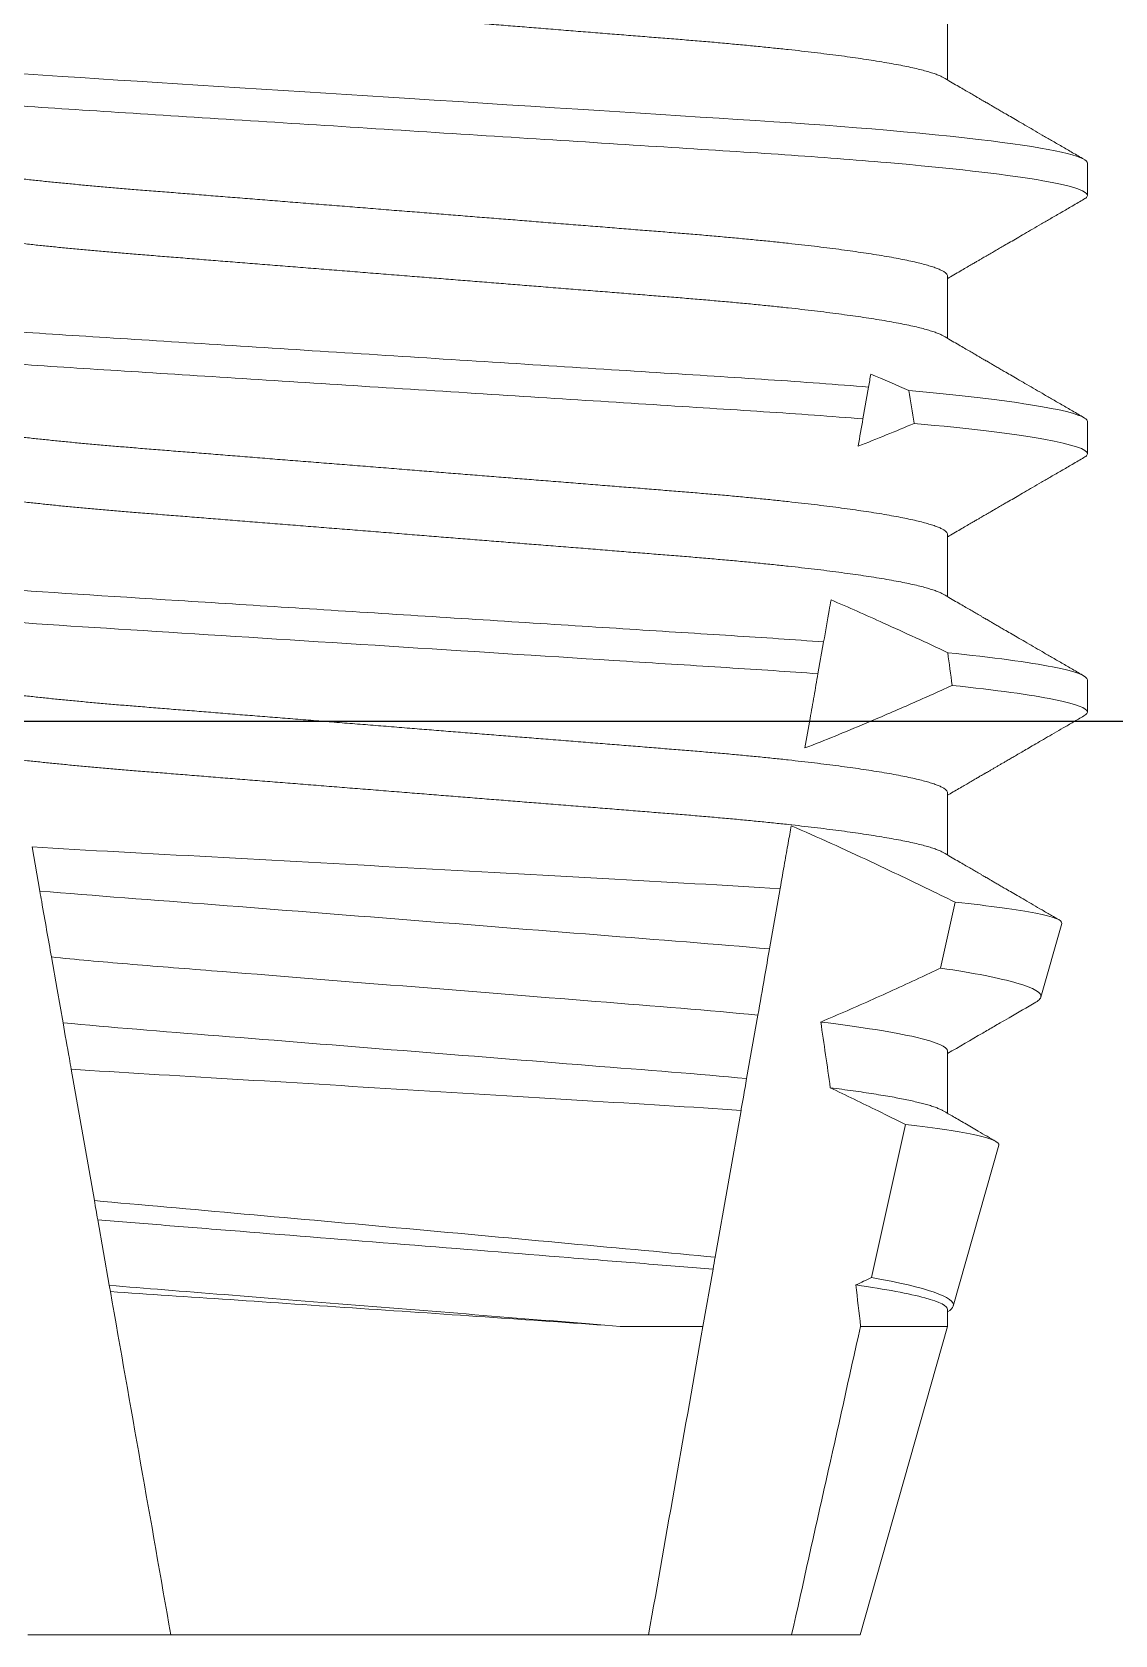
# Model space of a CAD drawing. Extents: x -7.4 to 79.9, y -10.6 to 40.1.
# Drawn here: x 9.0797 to 9.2101, y 20.7404 to 20.9332 of the extents above; entities that cross this region are included whole.
import ezdxf

# ---------------------------------------------------------------- set-up
doc = ezdxf.new("R2010")
doc.units = 0
doc.header["$LTSCALE"] = 0.25
doc.header["$MEASUREMENT"] = 0
doc.linetypes.add('SLD-Solid', pattern=[0])
doc.layers.get('0').update_dxf_attribs({"linetype": 'CONTINUOUS'})
doc.layers.add('FRAME', color=1, linetype='CONTINUOUS')
doc.layers.add('MISC', color=7, linetype='CONTINUOUS')

# ---------------------------------------------------------------- blocks, each defined once
blk = doc.blocks.new('05P19-BLOCK-OG')
blk.add_lwpolyline([(-0.1435, 0.98354, 0.009247), (-0.14336, 0.98468, -0.38311), (-0.17418, 0.957), (-0.17418, 0.877), (-0.0865, 0.877), (-0.0865, 0.83788, 0.317837), (-0.08317, 0.83317, -0.707107), (-0.08317, 0.81431, 0.317837), (-0.0865, 0.8096), (-0.0865, 0.73788, 0.317837), (-0.08317, 0.73317, -0.707107), (-0.08317, 0.71431, 0.317837), (-0.0865, 0.7096), (-0.0865, 0.23899, 1)], format="xyb")
blk = doc.blocks.new('A$C70CA78BD')
at = {"color": 7, "linetype": 'SLD-Solid', "lineweight": 15}
for p, q in [((0.27814, 0.2006), (0.28345, 0.19966)), ((0.37294, 0.18389), (0.37294, 0.20109)), ((0.30488, 0.19589), (0.32068, 0.1931)), ((0.32298, 0.19269), (0.33087, 0.1913)), ((0.37294, 0.1264), (0.37294, 0.18389)), ((0.33581, 0.11985), (0.33581, 0.12982)), ((0.37294, 0.10919), (0.37294, 0.1264)), ((0.33581, 0.11985), (0.32895, 0.11864)), ((0.3275, 0.11839), (0.30983, 0.11527)), ((0.30601, 0.1146), (0.29837, 0.11325)), ((0.2904, 0.11184), (0.28315, 0.11057)), ((0.37294, 0.10094), (0.37294, 0.10919)), ((0.2573, 0.10601), (0.25347, 0.10533)), ((0.22664, 0.1006), (0.22281, 0.09993)), ((0.33581, 0.09041), (0.37294, 0.10094)), ((0.33581, 0.09041), (0.33581, 0.10088)), ((0.31153, 0.09546), (0.32994, 0.09957)), ((0.28479, 0.08949), (0.29271, 0.09126)), ((0.17839, 0.09041), (0.18587, 0.09041)), ((0.20947, 0.09041), (0.21695, 0.09041)), ((0.24054, 0.09041), (0.24803, 0.09041)), ((0.27162, 0.09041), (0.27911, 0.09041)), ((0.3027, 0.09041), (0.31018, 0.09041)), ((0.31403, 0.08424), (0.33338, 0.08973)), ((0.33378, 0.09041), (0.33581, 0.09041)), ((0.28733, 0.07667), (0.29622, 0.07919)), ((0.19587, 0.07359), (0.19975, 0.07359)), ((0.22695, 0.07359), (0.23083, 0.07359)), ((0.25803, 0.07359), (0.26191, 0.07359))]:
    blk.add_line(p, q, dxfattribs=at)
at = {"color": 7, "linetype": 'SLD-Solid', "lineweight": 15, "flags": 128}
for points in [[(0.17987, 0.23628), (0.17993, 0.23637), (0.18006, 0.23655), (0.1802, 0.23666), (0.18033, 0.23669), (0.18048, 0.23664), (0.18064, 0.2365), (0.1808, 0.23627), (0.18097, 0.23593), (0.18113, 0.2355), (0.18131, 0.23496), (0.18148, 0.23432), (0.18164, 0.23365), (0.18181, 0.23289), (0.18197, 0.23204), (0.18214, 0.23111), (0.18231, 0.23009), (0.18248, 0.229), (0.18265, 0.22782), (0.18282, 0.22656), (0.18299, 0.22522), (0.18316, 0.2238), (0.18333, 0.22231), (0.1835, 0.22076), (0.18366, 0.21922), (0.18382, 0.21763), (0.18397, 0.21599), (0.18413, 0.21429), (0.18428, 0.21254), (0.18446, 0.21046), (0.18463, 0.20833), (0.1848, 0.20614), (0.18497, 0.2039), (0.18513, 0.20162), (0.18529, 0.19931), (0.18544, 0.19696), (0.18558, 0.19478), (0.18572, 0.19255), (0.18587, 0.19026), (0.18602, 0.18793), (0.18617, 0.18554), (0.18632, 0.18311), (0.18648, 0.18064), (0.18664, 0.17813), (0.1868, 0.17558), (0.18697, 0.173), (0.18713, 0.17039), (0.1873, 0.16776), (0.18746, 0.16526), (0.18762, 0.16274), (0.18778, 0.16021), (0.18794, 0.15768), (0.1881, 0.15514), (0.18829, 0.15221), (0.18847, 0.14928), (0.18866, 0.14636), (0.18884, 0.14346), (0.18903, 0.14058), (0.18921, 0.13772), (0.18939, 0.13491), (0.18955, 0.13236), (0.18971, 0.12984), (0.18986, 0.12736), (0.19002, 0.12493), (0.19017, 0.12254), (0.19032, 0.1202), (0.19046, 0.11791), (0.19061, 0.11568), (0.19075, 0.11349), (0.19089, 0.11134), (0.19103, 0.10921), (0.19118, 0.10711), (0.19132, 0.10516), (0.19147, 0.10325), (0.19162, 0.10137), (0.19176, 0.09954), (0.19192, 0.09774), (0.19209, 0.09572), (0.19227, 0.09377), (0.19246, 0.09189), (0.19264, 0.09009), (0.19283, 0.08837), (0.19301, 0.08673), (0.1932, 0.08517), (0.19337, 0.08383), (0.19354, 0.08256), (0.19371, 0.08138), (0.19388, 0.08027), (0.19405, 0.07925), (0.19422, 0.07831), (0.19438, 0.07746), (0.19455, 0.07669), (0.19471, 0.07601), (0.19487, 0.07542), (0.19503, 0.07491), (0.19518, 0.07448), (0.19532, 0.07416), (0.19547, 0.07391), (0.1956, 0.07373), (0.19574, 0.07363), (0.19587, 0.07359), (0.19587, 0.07359)], [(0.29137, 0.19827), (0.2953, 0.19758), (0.29928, 0.19687)]]:
    blk.add_lwpolyline(points, dxfattribs=at)
at = {"color": 7, "linetype": 'SLD-Solid', "lineweight": 15}
for major_axis, start_param, end_param in [((0.36709, 0), 4.011422, 4.039301), ((0.36709, 0), 4.119471, 4.135724), ((0.46249, 0), 3.969838, 3.98135), ((0.46249, 0), 4.058862, 4.069548)]:
    blk.add_ellipse((0.53595, 0.15514), major_axis=major_axis, ratio=0.176327, start_param=start_param, end_param=end_param, dxfattribs=at)
for points, knots in [([(0.18422, 0.23669), (0.18478, 0.23669), (0.18543, 0.23471), (0.1868, 0.22644), (0.18751, 0.22017), (0.1885, 0.20873), (0.18881, 0.20459), (0.1894, 0.19597), (0.18968, 0.19149), (0.1906, 0.17696), (0.19129, 0.16607), (0.19268, 0.14422), (0.19337, 0.13332), (0.19429, 0.11879), (0.19457, 0.11431), (0.19516, 0.10569), (0.19547, 0.10155), (0.19646, 0.09012), (0.19717, 0.08384), (0.19854, 0.07558), (0.19919, 0.07359), (0.19975, 0.07359)], [0, 0, 0, 0, 0.125, 0.125, 0.25, 0.25, 0.3125, 0.3125, 0.375, 0.375, 0.5, 0.5, 0.625, 0.625, 0.6875, 0.6875, 0.75, 0.75, 0.875, 0.875, 1, 1, 1, 1]), ([(0.17062, 0.21987), (0.17067, 0.21986), (0.17077, 0.21985), (0.17093, 0.21973), (0.17109, 0.21954), (0.17125, 0.21928), (0.17142, 0.21893), (0.17159, 0.21851), (0.17177, 0.21798), (0.17196, 0.21735), (0.17216, 0.2166), (0.17236, 0.21576), (0.17256, 0.21481), (0.17277, 0.21378), (0.17297, 0.21264), (0.17317, 0.21142), (0.17338, 0.21011), (0.17358, 0.20871), (0.17379, 0.20724), (0.17399, 0.20571), (0.17418, 0.20411), (0.17438, 0.20244), (0.17457, 0.20076), (0.17475, 0.19906), (0.17492, 0.19737), (0.17509, 0.19563), (0.17526, 0.19385), (0.17542, 0.19205), (0.17558, 0.19021), (0.17574, 0.18828), (0.1759, 0.18625), (0.17607, 0.18411), (0.17625, 0.18191), (0.17643, 0.17965), (0.17661, 0.17734), (0.1768, 0.17498), (0.17699, 0.17258), (0.17719, 0.17014), (0.17739, 0.16766), (0.17759, 0.16517), (0.17779, 0.16267), (0.17799, 0.16017), (0.17819, 0.15766), (0.17838, 0.1552), (0.17857, 0.15281), (0.17876, 0.15049), (0.17895, 0.14817), (0.17913, 0.14587), (0.17931, 0.14358), (0.17949, 0.14132), (0.17968, 0.13901), (0.17987, 0.13665), (0.18006, 0.13427), (0.18025, 0.13193), (0.18043, 0.12964), (0.18061, 0.12741), (0.18078, 0.12523), (0.18095, 0.12311), (0.18112, 0.12104), (0.18129, 0.11901), (0.18147, 0.11702), (0.18165, 0.11508), (0.18183, 0.11319), (0.18202, 0.11135), (0.1822, 0.10961), (0.18238, 0.10797), (0.18256, 0.10642), (0.18275, 0.10493), (0.18293, 0.1035), (0.18311, 0.10213), (0.1833, 0.10083), (0.18349, 0.09955), (0.18369, 0.09832), (0.1839, 0.09714), (0.1841, 0.09604), (0.1843, 0.09505), (0.1845, 0.09415), (0.1847, 0.09334), (0.1849, 0.09264), (0.18509, 0.09203), (0.18528, 0.09152), (0.18544, 0.09116), (0.18554, 0.091), (0.18557, 0.09095)], [0, 0, 0, 0, 0.01119, 0.022477, 0.033854, 0.045316, 0.056858, 0.068472, 0.080152, 0.093068, 0.106047, 0.119078, 0.132153, 0.14526, 0.15839, 0.171532, 0.184675, 0.19781, 0.210926, 0.223779, 0.236594, 0.249361, 0.262072, 0.273779, 0.285423, 0.296997, 0.308495, 0.319911, 0.331238, 0.342471, 0.354757, 0.367142, 0.379638, 0.392238, 0.404934, 0.417718, 0.43058, 0.443512, 0.456504, 0.469547, 0.482396, 0.495274, 0.508173, 0.521081, 0.533029, 0.54497, 0.556895, 0.568796, 0.580667, 0.592499, 0.604285, 0.617188, 0.630017, 0.642763, 0.655419, 0.667975, 0.680423, 0.692757, 0.705056, 0.717467, 0.729989, 0.742386, 0.754874, 0.767445, 0.78009, 0.791853, 0.803666, 0.81552, 0.827409, 0.839325, 0.85126, 0.863205, 0.87635, 0.889487, 0.902609, 0.915703, 0.92876, 0.94177, 0.954722, 0.967608, 0.980419, 0.993145, 1, 1, 1, 1]), ([(0.2017, 0.21987), (0.20175, 0.21986), (0.20185, 0.21985), (0.20201, 0.21973), (0.20217, 0.21954), (0.20233, 0.21928), (0.2025, 0.21893), (0.20267, 0.21851), (0.20285, 0.21798), (0.20304, 0.21735), (0.20324, 0.2166), (0.20344, 0.21576), (0.20364, 0.21481), (0.20384, 0.21378), (0.20405, 0.21264), (0.20425, 0.21142), (0.20446, 0.21011), (0.20466, 0.20871), (0.20487, 0.20724), (0.20507, 0.20571), (0.20526, 0.20411), (0.20546, 0.20244), (0.20565, 0.20076), (0.20583, 0.19906), (0.206, 0.19737), (0.20617, 0.19563), (0.20633, 0.19385), (0.2065, 0.19205), (0.20666, 0.19021), (0.20682, 0.18828), (0.20698, 0.18625), (0.20715, 0.18411), (0.20732, 0.18191), (0.20751, 0.17965), (0.20769, 0.17734), (0.20788, 0.17498), (0.20807, 0.17258), (0.20827, 0.17014), (0.20846, 0.16766), (0.20866, 0.16517), (0.20886, 0.16267), (0.20906, 0.16017), (0.20927, 0.15766), (0.20946, 0.1552), (0.20965, 0.15281), (0.20984, 0.15049), (0.21002, 0.14817), (0.21021, 0.14587), (0.21039, 0.14358), (0.21057, 0.14132), (0.21076, 0.13901), (0.21095, 0.13665), (0.21114, 0.13427), (0.21132, 0.13193), (0.21151, 0.12964), (0.21169, 0.12741), (0.21186, 0.12523), (0.21203, 0.12311), (0.2122, 0.12104), (0.21237, 0.11901), (0.21255, 0.11702), (0.21272, 0.11508), (0.21291, 0.11319), (0.21309, 0.11135), (0.21328, 0.10961), (0.21346, 0.10797), (0.21364, 0.10642), (0.21382, 0.10493), (0.21401, 0.1035), (0.21419, 0.10213), (0.21438, 0.10083), (0.21457, 0.09955), (0.21477, 0.09832), (0.21497, 0.09714), (0.21518, 0.09604), (0.21538, 0.09505), (0.21558, 0.09415), (0.21578, 0.09334), (0.21598, 0.09264), (0.21617, 0.09203), (0.21636, 0.09152), (0.21652, 0.09116), (0.21661, 0.091), (0.21665, 0.09095)], [0, 0, 0, 0, 0.01119, 0.022477, 0.033854, 0.045316, 0.056858, 0.068472, 0.080152, 0.093068, 0.106047, 0.119078, 0.132153, 0.14526, 0.15839, 0.171532, 0.184675, 0.19781, 0.210926, 0.223779, 0.236594, 0.249361, 0.262072, 0.273779, 0.285423, 0.296997, 0.308495, 0.319911, 0.331238, 0.342471, 0.354757, 0.367142, 0.379638, 0.392238, 0.404934, 0.417718, 0.43058, 0.443512, 0.456504, 0.469547, 0.482396, 0.495274, 0.508173, 0.521081, 0.533029, 0.54497, 0.556895, 0.568796, 0.580667, 0.592499, 0.604285, 0.617188, 0.630017, 0.642763, 0.655419, 0.667975, 0.680423, 0.692757, 0.705056, 0.717467, 0.729989, 0.742386, 0.754874, 0.767445, 0.78009, 0.791853, 0.803666, 0.81552, 0.827409, 0.839325, 0.85126, 0.863205, 0.87635, 0.889487, 0.902609, 0.915703, 0.92876, 0.94177, 0.954722, 0.967608, 0.980419, 0.993145, 1, 1, 1, 1]), ([(0.23278, 0.21987), (0.23283, 0.21986), (0.23293, 0.21985), (0.23308, 0.21973), (0.23325, 0.21954), (0.23341, 0.21928), (0.23358, 0.21893), (0.23375, 0.21851), (0.23393, 0.21798), (0.23412, 0.21735), (0.23432, 0.2166), (0.23452, 0.21576), (0.23472, 0.21481), (0.23492, 0.21378), (0.23513, 0.21264), (0.23533, 0.21142), (0.23554, 0.21011), (0.23574, 0.20871), (0.23594, 0.20724), (0.23614, 0.20571), (0.23634, 0.20411), (0.23654, 0.20244), (0.23672, 0.20076), (0.2369, 0.19906), (0.23708, 0.19737), (0.23725, 0.19563), (0.23741, 0.19385), (0.23757, 0.19205), (0.23773, 0.19021), (0.23789, 0.18828), (0.23805, 0.18625), (0.23823, 0.18411), (0.2384, 0.18191), (0.23858, 0.17965), (0.23877, 0.17734), (0.23896, 0.17498), (0.23915, 0.17258), (0.23934, 0.17014), (0.23954, 0.16766), (0.23974, 0.16517), (0.23994, 0.16267), (0.24014, 0.16017), (0.24034, 0.15766), (0.24054, 0.1552), (0.24073, 0.15281), (0.24092, 0.15049), (0.2411, 0.14817), (0.24129, 0.14587), (0.24147, 0.14358), (0.24165, 0.14132), (0.24184, 0.13901), (0.24202, 0.13665), (0.24221, 0.13427), (0.2424, 0.13193), (0.24259, 0.12964), (0.24276, 0.12741), (0.24294, 0.12523), (0.24311, 0.12311), (0.24327, 0.12104), (0.24345, 0.11901), (0.24362, 0.11702), (0.2438, 0.11508), (0.24399, 0.11319), (0.24417, 0.11135), (0.24436, 0.10961), (0.24454, 0.10797), (0.24472, 0.10642), (0.2449, 0.10493), (0.24509, 0.1035), (0.24527, 0.10213), (0.24546, 0.10083), (0.24565, 0.09955), (0.24585, 0.09832), (0.24605, 0.09714), (0.24626, 0.09604), (0.24646, 0.09505), (0.24666, 0.09415), (0.24686, 0.09334), (0.24706, 0.09264), (0.24725, 0.09203), (0.24744, 0.09152), (0.2476, 0.09116), (0.24769, 0.091), (0.24772, 0.09095)], [0, 0, 0, 0, 0.01119, 0.022477, 0.033854, 0.045316, 0.056858, 0.068472, 0.080152, 0.093068, 0.106047, 0.119078, 0.132153, 0.14526, 0.15839, 0.171532, 0.184675, 0.19781, 0.210926, 0.223779, 0.236594, 0.249361, 0.262072, 0.273779, 0.285423, 0.296997, 0.308495, 0.319911, 0.331238, 0.342471, 0.354757, 0.367142, 0.379638, 0.392238, 0.404934, 0.417718, 0.43058, 0.443512, 0.456504, 0.469547, 0.482396, 0.495274, 0.508173, 0.521081, 0.533029, 0.54497, 0.556895, 0.568796, 0.580667, 0.592499, 0.604285, 0.617188, 0.630017, 0.642763, 0.655419, 0.667975, 0.680423, 0.692757, 0.705056, 0.717467, 0.729989, 0.742386, 0.754874, 0.767445, 0.78009, 0.791853, 0.803666, 0.81552, 0.827409, 0.839325, 0.85126, 0.863205, 0.87635, 0.889487, 0.902609, 0.915703, 0.92876, 0.94177, 0.954722, 0.967608, 0.980419, 0.993145, 1, 1, 1, 1]), ([(0.26385, 0.21987), (0.2639, 0.21986), (0.26401, 0.21985), (0.26416, 0.21973), (0.26432, 0.21954), (0.26449, 0.21928), (0.26466, 0.21893), (0.26483, 0.21851), (0.26501, 0.21798), (0.2652, 0.21735), (0.26539, 0.2166), (0.26559, 0.21576), (0.2658, 0.21481), (0.266, 0.21378), (0.2662, 0.21264), (0.26641, 0.21142), (0.26661, 0.21011), (0.26682, 0.20871), (0.26702, 0.20724), (0.26722, 0.20571), (0.26742, 0.20411), (0.26761, 0.20244), (0.2678, 0.20076), (0.26798, 0.19906), (0.26815, 0.19737), (0.26832, 0.19563), (0.26849, 0.19385), (0.26865, 0.19205), (0.26881, 0.19021), (0.26897, 0.18828), (0.26913, 0.18625), (0.2693, 0.18411), (0.26948, 0.18191), (0.26966, 0.17965), (0.26985, 0.17734), (0.27004, 0.17498), (0.27023, 0.17258), (0.27042, 0.17014), (0.27062, 0.16766), (0.27082, 0.16517), (0.27102, 0.16267), (0.27122, 0.16017), (0.27142, 0.15766), (0.27162, 0.1552), (0.27181, 0.15281), (0.272, 0.15049), (0.27218, 0.14817), (0.27237, 0.14587), (0.27255, 0.14358), (0.27273, 0.14132), (0.27291, 0.13901), (0.2731, 0.13665), (0.27329, 0.13427), (0.27348, 0.13193), (0.27366, 0.12964), (0.27384, 0.12741), (0.27402, 0.12523), (0.27419, 0.12311), (0.27435, 0.12104), (0.27453, 0.11901), (0.2747, 0.11702), (0.27488, 0.11508), (0.27506, 0.11319), (0.27525, 0.11135), (0.27543, 0.10961), (0.27562, 0.10797), (0.2758, 0.10642), (0.27598, 0.10493), (0.27616, 0.1035), (0.27635, 0.10213), (0.27653, 0.10083), (0.27673, 0.09955), (0.27693, 0.09832), (0.27713, 0.09714), (0.27733, 0.09604), (0.27754, 0.09505), (0.27774, 0.09415), (0.27794, 0.09334), (0.27813, 0.09264), (0.27833, 0.09203), (0.27852, 0.09152), (0.27868, 0.09116), (0.27877, 0.091), (0.2788, 0.09095)], [0, 0, 0, 0, 0.01119, 0.022477, 0.033854, 0.045316, 0.056858, 0.068472, 0.080152, 0.093068, 0.106047, 0.119078, 0.132153, 0.14526, 0.15839, 0.171532, 0.184675, 0.19781, 0.210926, 0.223779, 0.236594, 0.249361, 0.262072, 0.273779, 0.285423, 0.296997, 0.308495, 0.319911, 0.331238, 0.342471, 0.354757, 0.367142, 0.379638, 0.392238, 0.404934, 0.417718, 0.43058, 0.443512, 0.456504, 0.469547, 0.482396, 0.495274, 0.508173, 0.521081, 0.533029, 0.54497, 0.556895, 0.568796, 0.580667, 0.592499, 0.604285, 0.617188, 0.630017, 0.642763, 0.655419, 0.667975, 0.680423, 0.692757, 0.705056, 0.717467, 0.729989, 0.742386, 0.754874, 0.767445, 0.78009, 0.791853, 0.803666, 0.81552, 0.827409, 0.839325, 0.85126, 0.863205, 0.87635, 0.889487, 0.902609, 0.915703, 0.92876, 0.94177, 0.954722, 0.967608, 0.980419, 0.993145, 1, 1, 1, 1]), ([(0.19452, 0.21934), (0.19453, 0.21932), (0.1946, 0.2192), (0.19473, 0.21893), (0.1949, 0.21851), (0.19508, 0.21798), (0.19527, 0.21735), (0.19547, 0.2166), (0.19567, 0.21576), (0.19587, 0.21481), (0.19607, 0.21378), (0.19628, 0.21264), (0.19648, 0.21142), (0.19669, 0.21011), (0.19689, 0.20871), (0.1971, 0.20724), (0.1973, 0.20571), (0.19749, 0.20411), (0.19769, 0.20244), (0.19788, 0.20076), (0.19806, 0.19906), (0.19823, 0.19737), (0.1984, 0.19563), (0.19856, 0.19385), (0.19873, 0.19205), (0.19889, 0.19021), (0.19905, 0.18828), (0.19921, 0.18625), (0.19938, 0.18411), (0.19955, 0.18191), (0.19974, 0.17965), (0.19992, 0.17734), (0.20011, 0.17498), (0.2003, 0.17258), (0.2005, 0.17014), (0.2007, 0.16766), (0.20089, 0.16517), (0.20109, 0.16267), (0.20129, 0.16017), (0.2015, 0.15766), (0.20169, 0.1552), (0.20188, 0.15281), (0.20207, 0.15049), (0.20226, 0.14817), (0.20244, 0.14587), (0.20262, 0.14358), (0.2028, 0.14132), (0.20299, 0.13901), (0.20318, 0.13665), (0.20337, 0.13427), (0.20355, 0.13193), (0.20374, 0.12964), (0.20392, 0.12741), (0.20409, 0.12523), (0.20426, 0.12311), (0.20443, 0.12104), (0.2046, 0.11901), (0.20478, 0.11702), (0.20496, 0.11508), (0.20514, 0.11319), (0.20532, 0.11135), (0.20551, 0.10961), (0.20569, 0.10797), (0.20587, 0.10642), (0.20605, 0.10493), (0.20624, 0.1035), (0.20642, 0.10213), (0.20661, 0.10083), (0.2068, 0.09955), (0.207, 0.09832), (0.2072, 0.09714), (0.20741, 0.09604), (0.20761, 0.09505), (0.20781, 0.09415), (0.20801, 0.09334), (0.20821, 0.09264), (0.2084, 0.09203), (0.20859, 0.09152), (0.20878, 0.09111), (0.20896, 0.09079), (0.20913, 0.09058), (0.2093, 0.09044), (0.20941, 0.09042), (0.20947, 0.09041)], [0, 0, 0, 0, 0.003155, 0.014696, 0.02631, 0.03799, 0.050906, 0.063885, 0.076917, 0.089991, 0.103098, 0.116228, 0.12937, 0.142513, 0.155648, 0.168764, 0.181617, 0.194432, 0.207199, 0.21991, 0.231617, 0.243261, 0.254835, 0.266333, 0.277749, 0.289076, 0.300309, 0.312595, 0.32498, 0.337476, 0.350076, 0.362772, 0.375556, 0.388418, 0.40135, 0.414342, 0.427385, 0.440234, 0.453112, 0.466011, 0.478919, 0.490867, 0.502808, 0.514733, 0.526635, 0.538505, 0.550337, 0.562123, 0.575026, 0.587855, 0.600601, 0.613257, 0.625813, 0.638261, 0.650595, 0.662894, 0.675305, 0.687827, 0.700224, 0.712712, 0.725283, 0.737928, 0.749691, 0.761504, 0.773358, 0.785247, 0.797163, 0.809098, 0.821044, 0.834188, 0.847325, 0.860447, 0.873541, 0.886598, 0.899608, 0.91256, 0.925447, 0.938257, 0.950983, 0.963391, 0.975701, 0.987906, 1, 1, 1, 1]), ([(0.2256, 0.21934), (0.22561, 0.21932), (0.22568, 0.2192), (0.22581, 0.21893), (0.22598, 0.21851), (0.22616, 0.21798), (0.22635, 0.21735), (0.22655, 0.2166), (0.22675, 0.21576), (0.22695, 0.21481), (0.22715, 0.21378), (0.22736, 0.21264), (0.22756, 0.21142), (0.22777, 0.21011), (0.22797, 0.20871), (0.22817, 0.20724), (0.22837, 0.20571), (0.22857, 0.20411), (0.22877, 0.20244), (0.22895, 0.20076), (0.22913, 0.19906), (0.22931, 0.19737), (0.22948, 0.19563), (0.22964, 0.19385), (0.22981, 0.19205), (0.22996, 0.19021), (0.23012, 0.18828), (0.23029, 0.18625), (0.23046, 0.18411), (0.23063, 0.18191), (0.23081, 0.17965), (0.231, 0.17734), (0.23119, 0.17498), (0.23138, 0.17258), (0.23158, 0.17014), (0.23177, 0.16766), (0.23197, 0.16517), (0.23217, 0.16267), (0.23237, 0.16017), (0.23257, 0.15766), (0.23277, 0.1552), (0.23296, 0.15281), (0.23315, 0.15049), (0.23333, 0.14817), (0.23352, 0.14587), (0.2337, 0.14358), (0.23388, 0.14132), (0.23407, 0.13901), (0.23425, 0.13665), (0.23445, 0.13427), (0.23463, 0.13193), (0.23482, 0.12964), (0.23499, 0.12741), (0.23517, 0.12523), (0.23534, 0.12311), (0.23551, 0.12104), (0.23568, 0.11901), (0.23585, 0.11702), (0.23603, 0.11508), (0.23622, 0.11319), (0.2364, 0.11135), (0.23659, 0.10961), (0.23677, 0.10797), (0.23695, 0.10642), (0.23713, 0.10493), (0.23732, 0.1035), (0.2375, 0.10213), (0.23769, 0.10083), (0.23788, 0.09955), (0.23808, 0.09832), (0.23828, 0.09714), (0.23849, 0.09604), (0.23869, 0.09505), (0.23889, 0.09415), (0.23909, 0.09334), (0.23929, 0.09264), (0.23948, 0.09203), (0.23967, 0.09152), (0.23985, 0.09111), (0.24003, 0.09079), (0.24021, 0.09058), (0.24038, 0.09044), (0.24049, 0.09042), (0.24054, 0.09041)], [0, 0, 0, 0, 0.0031545, 0.0146958, 0.0263098, 0.03799, 0.0509063, 0.0638851, 0.0769166, 0.089991, 0.1030982, 0.1162279, 0.1293697, 0.1425133, 0.1556481, 0.1687638, 0.1816168, 0.1944318, 0.2071993, 0.2199101, 0.2316173, 0.2432613, 0.2548354, 0.2663332, 0.2777487, 0.2890758, 0.3003091, 0.3125951, 0.3249799, 0.3374761, 0.3500763, 0.3627723, 0.3755558, 0.3884181, 0.40135, 0.4143421, 0.4273847, 0.4402338, 0.4531125, 0.4660108, 0.478919, 0.4908675, 0.5028081, 0.514733, 0.5266346, 0.5385051, 0.550337, 0.562123, 0.5750258, 0.5878549, 0.6006014, 0.6132568, 0.6258126, 0.6382613, 0.6505954, 0.6628936, 0.6753054, 0.6878268, 0.700224, 0.7127121, 0.7252829, 0.737928, 0.7496914, 0.761504, 0.7733585, 0.7852473, 0.7971629, 0.8090976, 0.8210435, 0.8341876, 0.8473254, 0.8604466, 0.8735408, 0.8865977, 0.8996075, 0.9125603, 0.9254465, 0.9382569, 0.9509827, 0.9633906, 0.9757009, 0.9879063, 1, 1, 1, 1]), ([(0.25667, 0.21934), (0.25669, 0.21932), (0.25676, 0.2192), (0.25689, 0.21893), (0.25706, 0.21851), (0.25724, 0.21798), (0.25743, 0.21735), (0.25762, 0.2166), (0.25782, 0.21576), (0.25803, 0.21481), (0.25823, 0.21378), (0.25843, 0.21264), (0.25864, 0.21142), (0.25884, 0.21011), (0.25905, 0.20871), (0.25925, 0.20724), (0.25945, 0.20571), (0.25965, 0.20411), (0.25984, 0.20244), (0.26003, 0.20076), (0.26021, 0.19906), (0.26039, 0.19737), (0.26055, 0.19563), (0.26072, 0.19385), (0.26088, 0.19205), (0.26104, 0.19021), (0.2612, 0.18828), (0.26136, 0.18625), (0.26154, 0.18411), (0.26171, 0.18191), (0.26189, 0.17965), (0.26208, 0.17734), (0.26227, 0.17498), (0.26246, 0.17258), (0.26265, 0.17014), (0.26285, 0.16766), (0.26305, 0.16517), (0.26325, 0.16267), (0.26345, 0.16017), (0.26365, 0.15766), (0.26385, 0.1552), (0.26404, 0.15281), (0.26423, 0.15049), (0.26441, 0.14817), (0.2646, 0.14587), (0.26478, 0.14358), (0.26496, 0.14132), (0.26514, 0.13901), (0.26533, 0.13665), (0.26552, 0.13427), (0.26571, 0.13193), (0.26589, 0.12964), (0.26607, 0.12741), (0.26625, 0.12523), (0.26642, 0.12311), (0.26658, 0.12104), (0.26676, 0.11901), (0.26693, 0.11702), (0.26711, 0.11508), (0.26729, 0.11319), (0.26748, 0.11135), (0.26766, 0.10961), (0.26785, 0.10797), (0.26803, 0.10642), (0.26821, 0.10493), (0.26839, 0.1035), (0.26858, 0.10213), (0.26876, 0.10083), (0.26896, 0.09955), (0.26916, 0.09832), (0.26936, 0.09714), (0.26956, 0.09604), (0.26977, 0.09505), (0.26997, 0.09415), (0.27017, 0.09334), (0.27036, 0.09264), (0.27056, 0.09203), (0.27075, 0.09152), (0.27093, 0.09111), (0.27111, 0.09079), (0.27129, 0.09058), (0.27146, 0.09044), (0.27157, 0.09042), (0.27162, 0.09041)], [0, 0, 0, 0, 0.0031545, 0.0146958, 0.0263098, 0.03799, 0.0509063, 0.0638851, 0.0769166, 0.089991, 0.1030982, 0.1162279, 0.1293697, 0.1425133, 0.1556481, 0.1687638, 0.1816168, 0.1944318, 0.2071993, 0.2199101, 0.2316173, 0.2432613, 0.2548354, 0.2663332, 0.2777487, 0.2890758, 0.3003091, 0.3125951, 0.3249799, 0.3374761, 0.3500763, 0.3627723, 0.3755558, 0.3884181, 0.40135, 0.4143421, 0.4273847, 0.4402338, 0.4531125, 0.4660108, 0.478919, 0.4908675, 0.5028081, 0.514733, 0.5266346, 0.5385051, 0.550337, 0.562123, 0.5750258, 0.5878549, 0.6006014, 0.6132568, 0.6258126, 0.6382613, 0.6505954, 0.6628936, 0.6753054, 0.6878268, 0.700224, 0.7127121, 0.7252829, 0.737928, 0.7496914, 0.761504, 0.7733585, 0.7852473, 0.7971629, 0.8090976, 0.8210435, 0.8341876, 0.8473254, 0.8604466, 0.8735408, 0.8865977, 0.8996075, 0.9125603, 0.9254465, 0.9382569, 0.9509827, 0.9633906, 0.9757009, 0.9879063, 1, 1, 1, 1]), ([(0.21544, 0.21166), (0.21575, 0.20792), (0.21606, 0.2039), (0.21662, 0.19553), (0.21689, 0.19118), (0.21778, 0.17711), (0.21845, 0.16662), (0.21979, 0.14549), (0.22046, 0.13492), (0.22137, 0.12067), (0.22164, 0.11624), (0.2222, 0.1078), (0.2225, 0.10372), (0.22281, 0.09993)], [0, 0, 0, 0, 0.125, 0.125, 0.25, 0.25, 0.5, 0.5, 0.75, 0.75, 0.875, 0.875, 1, 1, 1, 1]), ([(0.21938, 0.21096), (0.21969, 0.20725), (0.21999, 0.20326), (0.22054, 0.19499), (0.22081, 0.19068), (0.22169, 0.17678), (0.22235, 0.16643), (0.22367, 0.14563), (0.22433, 0.13522), (0.22522, 0.12114), (0.2255, 0.11674), (0.22604, 0.10841), (0.22633, 0.10437), (0.22664, 0.1006)], [0, 0, 0, 0, 0.125, 0.125, 0.25, 0.25, 0.5, 0.5, 0.75, 0.75, 0.875, 0.875, 1, 1, 1, 1]), ([(0.24696, 0.2061), (0.24749, 0.19907), (0.24795, 0.1915), (0.24903, 0.1745), (0.24962, 0.16522), (0.2508, 0.14658), (0.25139, 0.13725), (0.25221, 0.12438), (0.25247, 0.12027), (0.25296, 0.11256), (0.2532, 0.10888), (0.25347, 0.10533)], [0, 0, 0, 0, 0.25, 0.25, 0.5, 0.5, 0.75, 0.75, 0.875, 0.875, 1, 1, 1, 1]), ([(0.2509, 0.2054), (0.25142, 0.19844), (0.25187, 0.19096), (0.25293, 0.17419), (0.25351, 0.16505), (0.25468, 0.14671), (0.25526, 0.13753), (0.25607, 0.12484), (0.25632, 0.12078), (0.25681, 0.11315), (0.25704, 0.10952), (0.2573, 0.10601)], [0, 0, 0, 0, 0.25, 0.25, 0.5, 0.5, 0.75, 0.75, 0.875, 0.875, 1, 1, 1, 1]), ([(0.28315, 0.11057), (0.28275, 0.11714), (0.28237, 0.12426), (0.28152, 0.13955), (0.28108, 0.14741), (0.28019, 0.16337), (0.27976, 0.17135), (0.27892, 0.18661), (0.27854, 0.19397), (0.27814, 0.2006)], [0, 0, 0, 0, 0.25, 0.25, 0.5, 0.5, 0.75, 0.75, 1, 1, 1, 1]), ([(0.28345, 0.19966), (0.28399, 0.19317), (0.28452, 0.18595), (0.28568, 0.17107), (0.28629, 0.16326), (0.28752, 0.14773), (0.28813, 0.14003), (0.28931, 0.12518), (0.28984, 0.11825), (0.2904, 0.11184)], [0, 0, 0, 0, 0.25, 0.25, 0.5, 0.5, 0.75, 0.75, 1, 1, 1, 1]), ([(0.28345, 0.19966), (0.28387, 0.19959), (0.28429, 0.19952), (0.2847, 0.19944), (0.28587, 0.19924), (0.28701, 0.19904), (0.28812, 0.19884), (0.28924, 0.19864), (0.29033, 0.19845), (0.29137, 0.19827)], [0.0000639284, 0.0000639284, 0.0000639284, 0.0000639284, 0.0001386643, 0.0001386643, 0.0001386643, 0.000349315, 0.000349315, 0.000349315, 0.0005600839, 0.0005600839, 0.0005600839, 0.0005600839]), ([(0.29137, 0.19827), (0.29167, 0.19537), (0.29195, 0.19229), (0.29248, 0.18592), (0.29274, 0.18257), (0.29359, 0.17186), (0.29423, 0.16394), (0.2955, 0.14802), (0.29614, 0.14005), (0.2973, 0.12556), (0.29779, 0.11914), (0.29837, 0.11325)], [0, 0, 0, 0, 0.125, 0.125, 0.25, 0.25, 0.5, 0.5, 0.75, 0.75, 1, 1, 1, 1]), ([(0.29928, 0.19687), (0.29984, 0.1912), (0.30031, 0.18505), (0.30142, 0.1712), (0.30203, 0.16359), (0.30325, 0.14828), (0.30386, 0.14062), (0.30499, 0.12659), (0.30545, 0.12036), (0.30601, 0.1146)], [0, 0, 0, 0, 0.25, 0.25, 0.5, 0.5, 0.75, 0.75, 1, 1, 1, 1]), ([(0.29928, 0.19687), (0.30069, 0.19663), (0.30212, 0.19637), (0.30359, 0.19611), (0.30401, 0.19604), (0.30445, 0.19596), (0.30488, 0.19589)], [0, 0, 0, 0, 0.0002565191, 0.0002565191, 0.0002565191, 0.0003319854, 0.0003319854, 0.0003319854, 0.0003319854]), ([(0.30983, 0.11527), (0.30943, 0.1212), (0.30905, 0.12758), (0.30821, 0.1412), (0.30778, 0.14828), (0.30691, 0.1625), (0.30647, 0.16967), (0.30565, 0.18331), (0.30527, 0.18993), (0.30488, 0.19589)], [0, 0, 0, 0, 0.25, 0.25, 0.5, 0.5, 0.75, 0.75, 1, 1, 1, 1]), ([(0.32068, 0.1931), (0.3212, 0.18752), (0.32172, 0.18144), (0.32287, 0.16868), (0.32345, 0.16217), (0.32466, 0.14889), (0.32526, 0.14238), (0.32642, 0.12981), (0.32695, 0.1238), (0.3275, 0.11839)], [0, 0, 0, 0, 0.25, 0.25, 0.5, 0.5, 0.75, 0.75, 1, 1, 1, 1]), ([(0.32298, 0.19269), (0.32322, 0.19007), (0.32343, 0.18738), (0.32389, 0.18169), (0.32413, 0.17868), (0.32488, 0.16931), (0.32541, 0.16257), (0.3265, 0.14906), (0.32704, 0.14229), (0.3278, 0.13282), (0.32804, 0.12978), (0.3285, 0.12401), (0.32871, 0.12129), (0.32895, 0.11864)], [0, 0, 0, 0, 0.125, 0.125, 0.25, 0.25, 0.5, 0.5, 0.75, 0.75, 0.875, 0.875, 1, 1, 1, 1]), ([(0.33087, 0.1913), (0.33125, 0.18699), (0.3316, 0.18242), (0.33239, 0.17244), (0.33282, 0.16711), (0.33413, 0.15078), (0.33503, 0.13952), (0.33581, 0.12982)], [0, 0, 0, 0, 0.25, 0.25, 0.5, 0.5, 1, 1, 1, 1]), ([(0.33581, 0.12982), (0.33546, 0.13475), (0.33511, 0.13983), (0.33439, 0.15033), (0.33402, 0.15575), (0.3333, 0.16635), (0.33294, 0.17166), (0.33226, 0.18182), (0.33195, 0.18663), (0.33162, 0.19117)], [0, 0, 0, 0, 0.25, 0.25, 0.5, 0.5, 0.75, 0.75, 1, 1, 1, 1]), ([(0.30983, 0.11527), (0.30929, 0.11518), (0.30876, 0.11508), (0.30824, 0.11499), (0.30748, 0.11486), (0.30673, 0.11472), (0.30601, 0.1146)], [0.0000507362, 0.0000507362, 0.0000507362, 0.0000507362, 0.0001576621, 0.0001576621, 0.0001576621, 0.000315394, 0.000315394, 0.000315394, 0.000315394]), ([(0.29837, 0.11325), (0.29686, 0.11298), (0.29533, 0.11271), (0.2938, 0.11244), (0.29267, 0.11224), (0.29154, 0.11205), (0.2904, 0.11184)], [0, 0, 0, 0, 0.0002520812, 0.0002520812, 0.0002520812, 0.000436506, 0.000436506, 0.000436506, 0.000436506]), ([(0.28315, 0.11057), (0.28209, 0.11038), (0.28106, 0.1102), (0.28006, 0.11002), (0.27924, 0.10988), (0.27845, 0.10974), (0.27768, 0.1096), (0.27695, 0.10947), (0.27625, 0.10935), (0.27558, 0.10923)], [0.0000664001, 0.0000664001, 0.0000664001, 0.0000664001, 0.0002773569, 0.0002773569, 0.0002773569, 0.0004507975, 0.0004507975, 0.0004507975, 0.0006162578, 0.0006162578, 0.0006162578, 0.0006162578]), ([(0.27558, 0.10923), (0.27697, 0.10602), (0.27842, 0.10284), (0.2799, 0.09967), (0.28094, 0.09746), (0.28199, 0.09526), (0.28305, 0.09306), (0.28363, 0.09187), (0.28421, 0.09068), (0.28479, 0.08949)], [0.0000086014, 0.0000086014, 0.0000086014, 0.0000086014, 0.0002773551, 0.0002773551, 0.0002773551, 0.0004647111, 0.0004647111, 0.0004647111, 0.0005664965, 0.0005664965, 0.0005664965, 0.0005664965]), ([(0.26623, 0.10758), (0.26506, 0.10738), (0.26387, 0.10717), (0.26267, 0.10695), (0.26178, 0.1068), (0.26089, 0.10664), (0.26, 0.10648), (0.25911, 0.10633), (0.25821, 0.10617), (0.2573, 0.10601)], [0.0000952841, 0.0000952841, 0.0000952841, 0.0000952841, 0.0002995917, 0.0002995917, 0.0002995917, 0.0004494255, 0.0004494255, 0.0004494255, 0.0005992659, 0.0005992659, 0.0005992659, 0.0005992659]), ([(0.2587, 0.08987), (0.2595, 0.0916), (0.26028, 0.09334), (0.26104, 0.09509), (0.26181, 0.09683), (0.26256, 0.09858), (0.2633, 0.10034), (0.26431, 0.10274), (0.26529, 0.10515), (0.26623, 0.10758)], [0, 0, 0, 0, 0.0001463896, 0.0001463896, 0.0001463896, 0.0002927818, 0.0002927818, 0.0002927818, 0.0004927834, 0.0004927834, 0.0004927834, 0.0004927834]), ([(0.25347, 0.10533), (0.25214, 0.1051), (0.25087, 0.10487), (0.24968, 0.10466), (0.24925, 0.10459), (0.24882, 0.10451), (0.24841, 0.10444)], [0, 0, 0, 0, 0.0002773705, 0.0002773705, 0.0002773705, 0.000377702, 0.000377702, 0.000377702, 0.000377702]), ([(0.24841, 0.10444), (0.24932, 0.10233), (0.25025, 0.10022), (0.2512, 0.09813), (0.25236, 0.09554), (0.25355, 0.09296), (0.25477, 0.0904)], [0.0003185964, 0.0003185964, 0.0003185964, 0.0003185964, 0.0004952995, 0.0004952995, 0.0004952995, 0.0007133031, 0.0007133031, 0.0007133031, 0.0007133031]), ([(0.29271, 0.09126), (0.29299, 0.09186), (0.29328, 0.09247), (0.29356, 0.09307), (0.29454, 0.09516), (0.2955, 0.09725), (0.29644, 0.09935), (0.29738, 0.10145), (0.2983, 0.10356), (0.2992, 0.10568)], [0.0000873319, 0.0000873319, 0.0000873319, 0.0000873319, 0.0001386643, 0.0001386643, 0.0001386643, 0.0003154239, 0.0003154239, 0.0003154239, 0.000492246, 0.000492246, 0.000492246, 0.000492246]), ([(0.2992, 0.10568), (0.2998, 0.10075), (0.30043, 0.09681), (0.30163, 0.09165), (0.3022, 0.09041), (0.3027, 0.09041)], [0, 0, 0, 0, 0.5, 0.5, 1, 1, 1, 1]), ([(0.30711, 0.10453), (0.30803, 0.1026), (0.30896, 0.10067), (0.3099, 0.09876), (0.31044, 0.09766), (0.31099, 0.09656), (0.31153, 0.09546)], [0, 0, 0, 0, 0.0001643652, 0.0001643652, 0.0001643652, 0.0002585417, 0.0002585417, 0.0002585417, 0.0002585417]), ([(0.30711, 0.10453), (0.30717, 0.10406), (0.30729, 0.10311), (0.30748, 0.10177), (0.30766, 0.10049), (0.30785, 0.09928), (0.30803, 0.09815), (0.30821, 0.0971), (0.30839, 0.09615), (0.30857, 0.09529), (0.30874, 0.09449), (0.30891, 0.09377), (0.30908, 0.09309), (0.30926, 0.09247), (0.30945, 0.09191), (0.30963, 0.09145), (0.30977, 0.09112), (0.30985, 0.09099), (0.30988, 0.09095)], [0, 0, 0, 0, 0.065361, 0.130858, 0.196447, 0.262086, 0.327733, 0.393345, 0.455138, 0.516826, 0.578375, 0.63975, 0.700917, 0.768897, 0.836532, 0.903778, 0.970592, 1, 1, 1, 1]), ([(0.22993, 0.10118), (0.2299, 0.10118), (0.22988, 0.10117), (0.22986, 0.10117), (0.2288, 0.10098), (0.22772, 0.10079), (0.22664, 0.1006)], [0.0004594922, 0.0004594922, 0.0004594922, 0.0004594922, 0.000463596, 0.000463596, 0.000463596, 0.0006498634, 0.0006498634, 0.0006498634, 0.0006498634]), ([(0.33083, 0.10146), (0.33135, 0.09782), (0.33188, 0.09499), (0.33288, 0.09129), (0.33336, 0.09041), (0.33378, 0.09041)], [0, 0, 0, 0, 0.5, 0.5, 1, 1, 1, 1]), ([(0.22323, 0.09506), (0.22386, 0.0882), (0.22453, 0.08264), (0.22581, 0.07534), (0.22642, 0.07359), (0.22695, 0.07359)], [0, 0, 0, 0, 0.5, 0.5, 1, 1, 1, 1]), ([(0.31403, 0.08424), (0.31365, 0.08413), (0.31325, 0.08504), (0.3124, 0.08886), (0.31196, 0.09172), (0.31153, 0.09546)], [0, 0, 0, 0, 0.5, 0.5, 1, 1, 1, 1]), ([(0.22718, 0.09443), (0.2278, 0.08775), (0.22846, 0.08236), (0.22972, 0.07528), (0.23031, 0.07359), (0.23083, 0.07359)], [0, 0, 0, 0, 0.5, 0.5, 1, 1, 1, 1]), ([(0.18557, 0.09094), (0.18574, 0.09064), (0.18607, 0.09008), (0.18653, 0.08928), (0.18695, 0.08856), (0.18733, 0.08792), (0.18764, 0.08738), (0.18789, 0.08694), (0.1881, 0.08659), (0.18828, 0.08628), (0.18843, 0.08602), (0.18855, 0.08582), (0.18863, 0.08566), (0.18873, 0.0855), (0.18886, 0.08527), (0.18904, 0.08496), (0.18927, 0.08457), (0.18954, 0.0841), (0.18988, 0.08352), (0.19029, 0.08282), (0.19077, 0.08199), (0.1913, 0.08108), (0.19187, 0.08009), (0.1925, 0.07902), (0.19316, 0.07787), (0.19387, 0.07665), (0.19463, 0.07535), (0.19514, 0.07446), (0.19541, 0.074)], [0, 0, 0, 0, 0.052049, 0.099384, 0.142001, 0.179899, 0.213078, 0.237119, 0.257881, 0.275363, 0.291724, 0.303548, 0.311256, 0.319012, 0.333431, 0.350578, 0.37455, 0.402391, 0.4341, 0.477802, 0.52647, 0.580097, 0.638685, 0.702235, 0.769485, 0.841526, 0.918364, 1, 1, 1, 1]), ([(0.21665, 0.09094), (0.21682, 0.09064), (0.21714, 0.09008), (0.21761, 0.08928), (0.21803, 0.08856), (0.2184, 0.08792), (0.21872, 0.08738), (0.21897, 0.08694), (0.21918, 0.08659), (0.21936, 0.08628), (0.21951, 0.08602), (0.21962, 0.08582), (0.21971, 0.08566), (0.21981, 0.0855), (0.21994, 0.08527), (0.22012, 0.08496), (0.22035, 0.08457), (0.22062, 0.0841), (0.22096, 0.08352), (0.22137, 0.08282), (0.22185, 0.08199), (0.22238, 0.08108), (0.22295, 0.08009), (0.22357, 0.07902), (0.22424, 0.07787), (0.22495, 0.07665), (0.2257, 0.07535), (0.22622, 0.07446), (0.22649, 0.074)], [0, 0, 0, 0, 0.0520497, 0.0993838, 0.142001, 0.1798993, 0.2130775, 0.2371189, 0.2578812, 0.275363, 0.2917243, 0.3035475, 0.3112564, 0.3190116, 0.3334308, 0.3505782, 0.3745503, 0.4023905, 0.4340995, 0.4778014, 0.5264701, 0.5800971, 0.6386844, 0.7022353, 0.7694846, 0.8415263, 0.9183635, 1, 1, 1, 1]), ([(0.24772, 0.09094), (0.2479, 0.09064), (0.24822, 0.09008), (0.24869, 0.08928), (0.24911, 0.08856), (0.24948, 0.08792), (0.24979, 0.08738), (0.25005, 0.08694), (0.25025, 0.08659), (0.25043, 0.08628), (0.25058, 0.08602), (0.2507, 0.08582), (0.25079, 0.08566), (0.25089, 0.0855), (0.25102, 0.08527), (0.2512, 0.08496), (0.25143, 0.08457), (0.2517, 0.0841), (0.25204, 0.08352), (0.25245, 0.08282), (0.25293, 0.08199), (0.25345, 0.08108), (0.25403, 0.08009), (0.25465, 0.07902), (0.25532, 0.07787), (0.25603, 0.07665), (0.25678, 0.07535), (0.2573, 0.07446), (0.25757, 0.074)], [0, 0, 0, 0, 0.05205, 0.099384, 0.142001, 0.1799, 0.213077, 0.237119, 0.257881, 0.275363, 0.291724, 0.303548, 0.311257, 0.319012, 0.333431, 0.350578, 0.374551, 0.402391, 0.4341, 0.477801, 0.52647, 0.580097, 0.638685, 0.702235, 0.769485, 0.841526, 0.918364, 1, 1, 1, 1]), ([(0.2788, 0.09094), (0.27897, 0.09064), (0.2793, 0.09008), (0.27977, 0.08928), (0.28019, 0.08856), (0.28056, 0.08792), (0.28087, 0.08738), (0.28113, 0.08694), (0.28133, 0.08659), (0.28151, 0.08628), (0.28166, 0.08602), (0.28178, 0.08582), (0.28187, 0.08566), (0.28197, 0.0855), (0.2821, 0.08527), (0.28228, 0.08496), (0.28251, 0.08457), (0.28278, 0.0841), (0.28312, 0.08352), (0.28353, 0.08282), (0.284, 0.08199), (0.28453, 0.08108), (0.28511, 0.08009), (0.28573, 0.07902), (0.28634, 0.07797), (0.28674, 0.07729), (0.28691, 0.07698)], [0, 0, 0, 0, 0.063176, 0.120629, 0.172357, 0.218357, 0.258627, 0.287808, 0.313009, 0.334228, 0.354087, 0.368437, 0.377794, 0.387207, 0.404709, 0.425522, 0.454618, 0.48841, 0.526898, 0.579941, 0.639014, 0.704105, 0.775217, 0.852353, 0.933978, 1, 1, 1, 1]), ([(0.29271, 0.09126), (0.29331, 0.08719), (0.29392, 0.08412), (0.29511, 0.08), (0.29569, 0.07904), (0.29622, 0.07919)], [0, 0, 0, 0, 0.5, 0.5, 1, 1, 1, 1]), ([(0.30988, 0.09094), (0.31012, 0.09053), (0.31049, 0.08988), (0.31092, 0.08915), (0.31119, 0.08869), (0.31162, 0.08794), (0.31243, 0.08656), (0.31316, 0.0853), (0.31357, 0.08459)], [0, 0, 0, 0, 0.192408, 0.305935, 0.347458, 0.406769, 0.661687, 1, 1, 1, 1]), ([(0.20021, 0.074), (0.20048, 0.07446), (0.20101, 0.07537), (0.20178, 0.0767), (0.2025, 0.07794), (0.20317, 0.07909), (0.20379, 0.08016), (0.20436, 0.08113), (0.20487, 0.08202), (0.20534, 0.08283), (0.20575, 0.08354), (0.2061, 0.08414), (0.2064, 0.08465), (0.20665, 0.08507), (0.20685, 0.08542), (0.20699, 0.08567), (0.20711, 0.08587), (0.20721, 0.08605), (0.20735, 0.08629), (0.20753, 0.08659), (0.20773, 0.08694), (0.20799, 0.08738), (0.2083, 0.08792), (0.20867, 0.08856), (0.20909, 0.08928), (0.20946, 0.08991), (0.20968, 0.09029), (0.20975, 0.09041)], [0, 0, 0, 0, 0.085721, 0.166309, 0.241767, 0.312099, 0.377307, 0.436366, 0.490488, 0.539674, 0.583917, 0.619412, 0.650157, 0.676151, 0.697396, 0.713904, 0.721786, 0.733054, 0.747707, 0.765746, 0.787169, 0.811976, 0.846211, 0.885315, 0.929289, 0.978131, 1, 1, 1, 1]), ([(0.23129, 0.074), (0.23156, 0.07446), (0.23209, 0.07537), (0.23286, 0.0767), (0.23358, 0.07794), (0.23425, 0.07909), (0.23487, 0.08016), (0.23543, 0.08113), (0.23595, 0.08202), (0.23642, 0.08283), (0.23683, 0.08354), (0.23718, 0.08414), (0.23748, 0.08465), (0.23772, 0.08507), (0.23793, 0.08542), (0.23807, 0.08567), (0.23818, 0.08587), (0.23829, 0.08605), (0.23843, 0.08629), (0.2386, 0.08659), (0.23881, 0.08694), (0.23906, 0.08738), (0.23938, 0.08792), (0.23975, 0.08856), (0.24017, 0.08928), (0.24054, 0.08991), (0.24076, 0.09029), (0.24083, 0.09041)], [0, 0, 0, 0, 0.085721, 0.166309, 0.241767, 0.312098, 0.377307, 0.436366, 0.490487, 0.539674, 0.583917, 0.619412, 0.650156, 0.676151, 0.697396, 0.713904, 0.721786, 0.733054, 0.747707, 0.765746, 0.787169, 0.811976, 0.84621, 0.885315, 0.929289, 0.978131, 1, 1, 1, 1]), ([(0.25477, 0.0904), (0.25533, 0.08492), (0.25592, 0.0806), (0.25703, 0.07494), (0.25756, 0.07359), (0.25803, 0.07359)], [0, 0, 0, 0, 0.5, 0.5, 1, 1, 1, 1]), ([(0.2587, 0.08987), (0.25926, 0.08455), (0.25984, 0.08037), (0.26094, 0.07489), (0.26145, 0.07359), (0.26191, 0.07359)], [0, 0, 0, 0, 0.5, 0.5, 1, 1, 1, 1]), ([(0.26237, 0.074), (0.26262, 0.07443), (0.2631, 0.07526), (0.2638, 0.07646), (0.26444, 0.07757), (0.26504, 0.0786), (0.26559, 0.07954), (0.26608, 0.08039), (0.26651, 0.08113), (0.26689, 0.08179), (0.26723, 0.08237), (0.26753, 0.08288), (0.26778, 0.08332), (0.26801, 0.0837), (0.2682, 0.08404), (0.26839, 0.08437), (0.26858, 0.0847), (0.26877, 0.08502), (0.26895, 0.08533), (0.26911, 0.0856), (0.26922, 0.0858), (0.2693, 0.08594), (0.26938, 0.08606), (0.26947, 0.08623), (0.26961, 0.08647), (0.26979, 0.08677), (0.27001, 0.08716), (0.27028, 0.08761), (0.27058, 0.08813), (0.27093, 0.08873), (0.27132, 0.0894), (0.27165, 0.08997), (0.27185, 0.09032), (0.27191, 0.09041)], [0, 0, 0, 0, 0.078337, 0.151444, 0.219325, 0.28198, 0.339413, 0.391624, 0.436071, 0.475878, 0.511046, 0.541693, 0.570752, 0.591204, 0.611503, 0.631647, 0.651637, 0.671473, 0.690984, 0.70768, 0.720744, 0.727435, 0.733543, 0.743537, 0.757933, 0.77673, 0.799929, 0.827528, 0.859526, 0.895924, 0.936718, 0.981909, 1, 1, 1, 1]), ([(0.28733, 0.07667), (0.28694, 0.07656), (0.28653, 0.07761), (0.28567, 0.08198), (0.28523, 0.08522), (0.28479, 0.08949)], [0, 0, 0, 0, 0.5, 0.5, 1, 1, 1, 1]), ([(0.29682, 0.0798), (0.29744, 0.08088), (0.29827, 0.0823), (0.29924, 0.08397), (0.29985, 0.08503), (0.30108, 0.08714), (0.30217, 0.089), (0.30299, 0.09041)], [0, 0, 0, 0, 0.303164, 0.403765, 0.471337, 0.60142, 1, 1, 1, 1]), ([(0.29622, 0.07919), (0.29629, 0.07922), (0.29641, 0.07927), (0.29661, 0.07949), (0.29675, 0.07967), (0.29682, 0.0798), (0.29682, 0.0798)], [0, 0, 0, 0, 0.33104, 0.662079, 0.994853, 1, 1, 1, 1]), ([(0.19975, 0.07359), (0.19981, 0.0736), (0.19991, 0.07362), (0.20006, 0.07376), (0.20016, 0.07392), (0.20021, 0.074)], [0, 0, 0, 0, 0.3394947, 0.6818964, 1, 1, 1, 1]), ([(0.23083, 0.07359), (0.23088, 0.0736), (0.23099, 0.07362), (0.23114, 0.07376), (0.23124, 0.07392), (0.23129, 0.074)], [0, 0, 0, 0, 0.339495, 0.681896, 1, 1, 1, 1]), ([(0.26191, 0.07359), (0.26196, 0.0736), (0.26206, 0.07362), (0.26222, 0.07376), (0.26232, 0.07392), (0.26237, 0.074)], [0, 0, 0, 0, 0.3376887, 0.678269, 1, 1, 1, 1])]:
    blk.add_open_spline(points, degree=3, knots=knots, dxfattribs=at)
for points in [[(0.32068, 0.1931), (0.32145, 0.19296), (0.32222, 0.19283), (0.32298, 0.19269)], [(0.33087, 0.1913), (0.33112, 0.19126), (0.33137, 0.19121), (0.33162, 0.19117)], [(0.33162, 0.19117), (0.3454, 0.18874), (0.35917, 0.18631), (0.37294, 0.18389)], [(0.37294, 0.1264), (0.36056, 0.12422), (0.34818, 0.12203), (0.33581, 0.11985)], [(0.32895, 0.11864), (0.32846, 0.11856), (0.32798, 0.11847), (0.3275, 0.11839)], [(0.33581, 0.10088), (0.34818, 0.10365), (0.36056, 0.10642), (0.37294, 0.10919)], [(0.22718, 0.09443), (0.22812, 0.09667), (0.22904, 0.09892), (0.22993, 0.10118)], [(0.32994, 0.09957), (0.33024, 0.1002), (0.33054, 0.10083), (0.33083, 0.10146)], [(0.22281, 0.09993), (0.22228, 0.09983), (0.22175, 0.09974), (0.22124, 0.09965)], [(0.22124, 0.09965), (0.2219, 0.09812), (0.22256, 0.09659), (0.22323, 0.09506)], [(0.32994, 0.09957), (0.33113, 0.09289), (0.33233, 0.08943), (0.33338, 0.08973)], [(0.33338, 0.08973), (0.3336, 0.08979), (0.33383, 0.09002), (0.33406, 0.09041)]]:
    blk.add_open_spline(points, degree=3, dxfattribs=at)

msp = doc.modelspace()

# ---------------------------------------------------------------- block references
at = {"layer": 'FRAME', "rotation": 90}
msp.add_blockref('05P19-BLOCK-OG', (9.6822, 20.93684), dxfattribs=at)
at = {"layer": 'MISC', "xscale": -1, "rotation": 90}
msp.add_blockref('A$C70CA78BD', (9.28034, 21.11334), dxfattribs=at)

doc.saveas('drawing.dxf')
